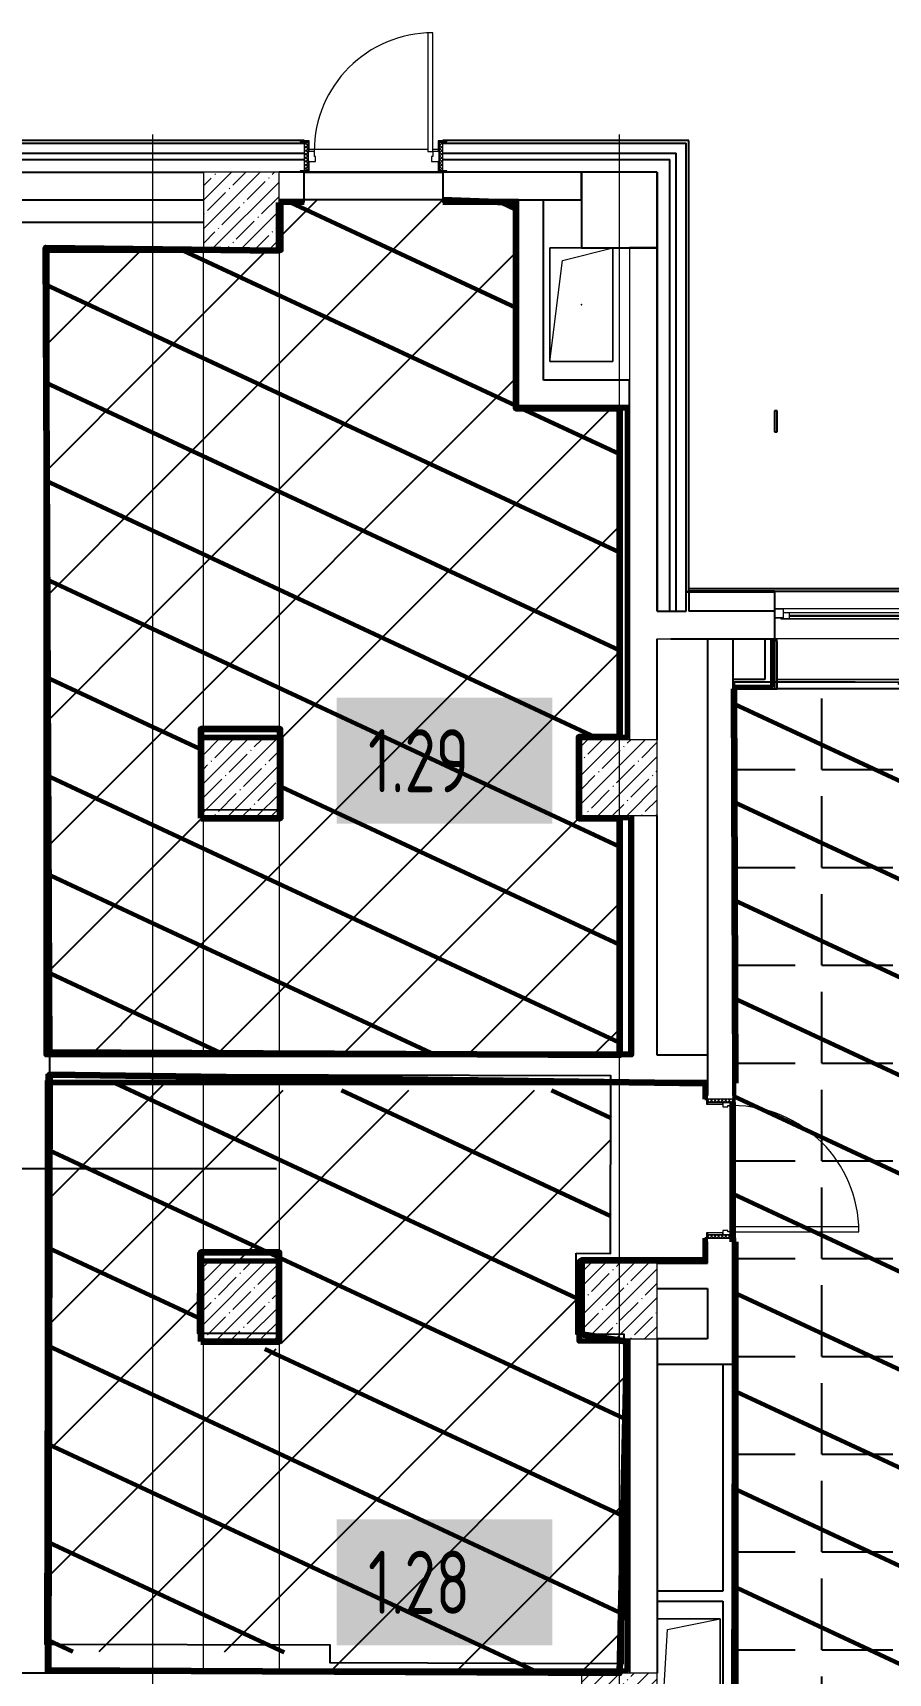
# Model space of a CAD drawing. Header units: millimetres. Extents: x -164500 to 426394, y -51911 to 102118.
# Drawn here: x 28721 to 35508, y 15064 to 28069 of the extents above; entities that cross this region are included whole.
import ezdxf

# ---------------------------------------------------------------- set-up
doc = ezdxf.new("R2010")
doc.units = ezdxf.units.MM
for name, color, linetype, lineweight in [('0) шлифовка', 5, 'Continuous', 60), ('1.4) Плинтус ПЛ-4', 6, 'Continuous', 60), ('284 стык. профилей', 1, 'Continuous', 120), ('384 ПК-3', 30, 'Continuous', 120), ('394 ПК-5 плинтус H100', 2, 'Continuous', 120), ('A-DOOR-2', 7, 'Continuous', 5), ('A-DOOR-FRAM-2', 7, 'Continuous', 5), ('A-FLOR', 7, 'Continuous', 9), ('A-GENM', 7, 'Continuous', 9), ('A-GLAZ', 7, 'Continuous', 9), ('A-GLAZ-1', 7, 'Continuous', 5), ('A-WALL', 7, 'Continuous', 5), ('S-COLS-1', 7, 'Continuous', 5), ('Оси', 7, 'Continuous', 9)]:
    doc.layers.add(name, color=color, linetype=linetype, lineweight=lineweight)
for name, color, linetype in [('1.1.1) Плитка КР1 Остаток', 52, 'Continuous'), ('2) защита вин плитк', 6, 'Continuous'), ('3.2.3) П-9', 5, 'Continuous')]:
    doc.layers.add(name, color=color, linetype=linetype)
doc.layers.add('A-DOOR-1', color=7, linetype='Continuous', lineweight=5, true_color=0xc0c0c0)
doc.layers.add('A-DOOR-FRAM-1', color=7, linetype='Continuous', lineweight=5, true_color=0xc0c0c0)
doc.styles.add('СПДС', font='ГОСТ тип А.ttf', dxfattribs={"width": 0.9})
pattern_1 = [(155, (205553.1, 26879), (-297.8825, -638.811), [])]
pattern_2 = [(45, (205553.1, 26879), (-498.4042, 498.4042), [])]

# ---------------------------------------------------------------- blocks, each defined once
blk = doc.blocks.new('BSC_Колонна _Прямоугольная - 600х600-V54-Объем проектирования 1 этажа')
at = {"layer": 'S-COLS-1'}
h = blk.add_hatch(dxfattribs=at)
h.set_pattern_fill('FP_80', color=256, style=0, pattern_type=2)
h.set_pattern_definition([(45, (-30310, -26800), (-114.04925, 114.04925), []), (45, (-30195.95, -26800), (-114.04925, 114.04925), [201.613, -40.323, 6.706, -33.617])])
h.paths.add_polyline_path([(-300, -300), (300, -300), (300, 300), (-300, 300), (-300, -100)])
for p, q in [((300, 300), (-300, 300)), ((-300, 300), (-300, -300)), ((300, -300), (300, 300)), ((-300, -300), (300, -300))]:
    blk.add_line(p, q, dxfattribs=at)
blk = doc.blocks.new('BSC_Колонна _Прямоугольная - 600х600-V55-Объем проектирования 1 этажа')
at = {"layer": 'S-COLS-1'}
h = blk.add_hatch(dxfattribs=at)
h.set_pattern_fill('FP_81', color=256, style=0, pattern_type=2)
h.set_pattern_definition([(45, (-33310, -18150), (-114.04925, 114.04925), []), (45, (-33195.95, -18150), (-114.04925, 114.04925), [201.613, -40.323, 6.706, -33.617])])
h.paths.add_polyline_path([(-300, -300), (300, -300), (300, 300), (-300, 300), (-300, -138)])
for p, q in [((300, 300), (-300, 300)), ((-300, 300), (-300, -300)), ((300, -300), (300, 300)), ((-300, -300), (300, -300))]:
    blk.add_line(p, q, dxfattribs=at)
blk = doc.blocks.new('BSC_Колонна _Прямоугольная - 600х600-V68-Объем проектирования 1 этажа')
at = {"layer": 'S-COLS-1'}
h = blk.add_hatch(dxfattribs=at)
h.set_pattern_fill('FP_90', color=256, style=0, pattern_type=2)
h.set_pattern_definition([(45, (-33310, -14900), (-114.04925, 114.04925), []), (45, (-33195.95, -14900), (-114.04925, 114.04925), [201.613, -40.323, 6.706, -33.617])])
h.paths.add_polyline_path([(300, -300), (300, 300), (-300, 300), (-300, -300), (-100, -300)])
for p, q in [((300, 300), (-300, 300)), ((-300, 300), (-300, -300)), ((300, -300), (300, 300)), ((-300, -300), (300, -300))]:
    blk.add_line(p, q, dxfattribs=at)
blk = doc.blocks.new('120_Окно_СКБ_2Ст - 120_Окно_СКБ_2Ст 3100х2500 _мал_створка слева_-V95-Объем проектирования 1 этажа')
at = {"layer": 'A-GLAZ'}
for p, q in [((-1550, -127), (-1550, -57)), ((-1550, -57), (-1480, -57)), ((-1480, -127), (-1550, -127)), ((-1480, -127), (-1500, -127)), ((-1500, -127), (-1500, -137)), ((-1480, -57), (-1480, -127)), ((650, -87), (-1480, -87)), ((-1480, -87), (-1480, -127)), ((-1430, -137), (-1430, -87)), ((600, -137), (600, -87)), ((650, -127), (650, -57)), ((650, -57), (720, -57)), ((650, -127), (650, -87)), ((720, -127), (650, -127)), ((670, -127), (650, -127)), ((670, -137), (670, -127)), ((720, -127), (700, -127)), ((700, -127), (700, -137)), ((720, -57), (720, -127)), ((1480, -87), (720, -87)), ((720, -87), (720, -127)), ((770, -137), (770, -87)), ((1430, -137), (1430, -87)), ((1480, -127), (1480, -57)), ((1480, -57), (1550, -57)), ((1480, -127), (1480, -87)), ((1550, -127), (1480, -127)), ((1500, -127), (1480, -127)), ((1500, -137), (1500, -127)), ((1550, -57), (1550, -127)), ((-1500, -137), (670, -137)), ((670, -137), (-1500, -137)), ((700, -137), (1500, -137)), ((1500, -137), (700, -137))]:
    blk.add_line(p, q, dxfattribs=at)
at = {"layer": 'A-GLAZ-1'}
for p, q in [((1550, -57), (-1550, -57)), ((-1550, -127), (-1500, -127)), ((-1430, -107), (600, -107)), ((600, -117), (-1430, -117)), ((670, -127), (700, -127)), ((770, -107), (1430, -107)), ((1430, -117), (770, -117)), ((1500, -127), (1550, -127))]:
    blk.add_line(p, q, dxfattribs=at)
blk = doc.blocks.new('110_Дверь_СКБ_1Ст_Внутренняя1 - Д-4к_п__1100x2100h_Артистические EI30-23988509-Объем проектирования 1 этажа')
at = {"layer": 'A-DOOR-2'}
h = blk.add_hatch(dxfattribs=at)
h.set_pattern_fill('FP_75', color=256, style=0, pattern_type=2)
h.set_pattern_definition([(135, (1751.41, 164.685), (-14.14214, -14.14214), []), (225, (1751.41, 164.685), (14.14214, -14.14214), [])])
h.paths.add_polyline_path([(562.5, 100), (537.5, 100), (537.5, -100), (562.5, -100)])
at = {"layer": 'A-DOOR-FRAM-2'}
h = blk.add_hatch(dxfattribs=at)
h.set_pattern_fill('FP_76', color=256, style=0, pattern_type=2)
h.set_pattern_definition([(45, (-371.384, 164.685), (-14.1421, 14.1421), []), (135, (-371.384, 164.685), (-14.1421, -14.1421), [])])
h.paths.add_polyline_path([(-512.5, -100), (-512.5, 100), (-537.5, 100), (-537.5, -100)])
at = {"layer": 'A-DOOR-1'}
for p, q in [((512.5, 1100), (472.5, 1100)), ((472.5, 1100), (472.5, 100)), ((512.5, 100), (512.5, 1100)), ((472.5, 100), (512.5, 100))]:
    blk.add_line(p, q, dxfattribs=at)
blk.add_arc((512.5, 100), 1000, 90, 180, dxfattribs=at)
at = {"layer": 'A-DOOR-FRAM-1'}
for p, q in [((-497.5, 108), (-567.5, 108)), ((-567.5, 108), (-567.5, 100)), ((-567.5, 100), (-497.5, 100)), ((-512.5, 100), (-537.5, 100)), ((-537.5, 100), (-537.5, -100)), ((-487.5, 100), (-512.5, 100)), ((-512.5, 100), (-512.5, 20)), ((-512.5, -100), (-512.5, 100)), ((-497.5, 100), (-512.5, 100)), ((-512.5, 100), (-512.5, 99)), ((-512.5, 99), (-497.5, 99)), ((-512.5, 20), (-477.5, 20)), ((-497.5, 20), (-512.5, 20)), ((-512.5, 20), (-512.5, -100)), ((-497.5, 100), (-497.5, 108)), ((-497.5, 99), (-497.5, 100)), ((-497.5, -100), (-497.5, 20)), ((-487.5, 60), (-487.5, 100)), ((-477.5, 60), (-487.5, 60)), ((-477.5, 20), (-477.5, 60)), ((512.5, 60), (502.5, 60)), ((502.5, 60), (502.5, 20)), ((502.5, 20), (537.5, 20)), ((512.5, 100), (512.5, 60)), ((537.5, 100), (512.5, 100)), ((592.5, 108), (522.5, 108)), ((522.5, 108), (522.5, 100)), ((537.5, 100), (522.5, 100)), ((522.5, 100), (522.5, 99)), ((522.5, 100), (592.5, 100)), ((522.5, 99), (537.5, 99)), ((537.5, 20), (522.5, 20)), ((522.5, 20), (522.5, -100)), ((537.5, 20), (537.5, 100)), ((562.5, 100), (537.5, 100)), ((537.5, 100), (537.5, -100)), ((537.5, 99), (537.5, 100)), ((537.5, -100), (537.5, 20)), ((562.5, -100), (562.5, 100)), ((592.5, 100), (592.5, 108)), ((-497.5, -100), (-567.5, -100)), ((-567.5, -100), (-567.5, -108)), ((-567.5, -108), (-497.5, -108)), ((-537.5, -100), (-512.5, -100)), ((-512.5, -100), (-497.5, -100)), ((-497.5, -108), (-497.5, -100)), ((522.5, -100), (537.5, -100)), ((592.5, -100), (522.5, -100)), ((522.5, -100), (522.5, -108)), ((522.5, -108), (592.5, -108)), ((537.5, -100), (562.5, -100)), ((592.5, -108), (592.5, -100))]:
    blk.add_line(p, q, dxfattribs=at)
blk = doc.blocks.new('110_Дверь_СКБ_1Ст_Наружная - ДН-2д_л__ Дверь из подвала ЛК _900 мм в свету_ 3300 фрамуга метал-22954314-Объем проектирования 1 этажа')
at = {"layer": 'A-DOOR-2'}
h = blk.add_hatch(dxfattribs=at)
h.set_pattern_fill('FP_123', color=256, style=0, pattern_type=2)
h.set_pattern_definition([(135, (1756.41, 179.685), (-14.14214, -14.14214), []), (225, (1756.41, 179.685), (14.14214, -14.14214), [])])
h.paths.add_polyline_path([(570, -125), (570, 105), (540, 105), (540, -125), (542, -125)])
at = {"layer": 'A-DOOR-FRAM-2'}
h = blk.add_hatch(dxfattribs=at)
h.set_pattern_fill('FP_124', color=256, style=0, pattern_type=2)
h.set_pattern_definition([(45, (-366.384, 179.685), (-14.1421, 14.1421), []), (135, (-366.384, 179.685), (-14.1421, -14.1421), [])])
h.paths.add_polyline_path([(-500, -125), (-500, 105), (-530, 105), (-530, -125)])
at = {"layer": 'A-DOOR-1'}
for p, q in [((489, 970), (450, 970)), ((450, 970), (450, 30)), ((489, 30), (489, 970)), ((-492, 113), (-562, 113)), ((-562, 113), (-562, 105)), ((-562, 105), (-500, 105)), ((-500, 105), (-500, 30)), ((-500, 30), (-492, 30)), ((-492, 30), (-492, 113)), ((450, 30), (489, 30)), ((601, 113), (532, 113)), ((532, 113), (532, 30)), ((532, 30), (540, 30)), ((540, 30), (540, 105)), ((540, 105), (601, 105)), ((601, 105), (601, 113)), ((-562, -125), (-562, -133)), ((-500, -125), (-562, -125)), ((-492, -50), (-500, -50)), ((-500, -50), (-500, -125)), ((-492, -133), (-492, -50)), ((540, -50), (532, -50)), ((532, -50), (532, -133)), ((540, -125), (540, -50)), ((601, -125), (540, -125)), ((601, -133), (601, -125)), ((-562, -133), (-492, -133)), ((532, -133), (601, -133))]:
    blk.add_line(p, q, dxfattribs=at)
blk.add_arc((489, 30), 940, 90, 180, dxfattribs=at)
at = {"layer": 'A-DOOR-FRAM-1'}
for p, q in [((-500, 105), (-530, 105)), ((-530, 105), (-530, -125)), ((-500, -125), (-500, 105)), ((-450, 30), (-500, 30)), ((-500, 30), (-500, -50)), ((-450, -10), (-450, 30)), ((489, 30), (489, -10)), ((540, 30), (489, 30)), ((570, 105), (540, 105)), ((540, 105), (540, -125)), ((540, -50), (540, 30)), ((570, -125), (570, 105)), ((-530, -125), (-500, -125)), ((-500, -50), (-440, -50)), ((-440, -10), (-450, -10)), ((-440, -50), (-440, -10)), ((489, -10), (480, -10)), ((480, -10), (480, -50)), ((480, -50), (540, -50)), ((540, -125), (570, -125))]:
    blk.add_line(p, q, dxfattribs=at)
blk = doc.blocks.new('BSC_Колонна _Прямоугольная - 600х600-V105-Объем проектирования 1 этажа')
at = {"layer": 'S-COLS-1'}
h = blk.add_hatch(dxfattribs=at)
h.set_pattern_fill('FP_125', color=256, style=0, pattern_type=2)
h.set_pattern_definition([(45, (-33310, -22300), (-114.04925, 114.04925), []), (45, (-33195.95, -22300), (-114.04925, 114.04925), [201.613, -40.323, 6.706, -33.617])])
h.paths.add_polyline_path([(300, -300), (300, 300), (-300, 300), (-300, -300), (100, -300)])
for p, q in [((300, 300), (-300, 300)), ((-300, 300), (-300, -300)), ((300, -300), (300, 300)), ((-300, -300), (300, -300))]:
    blk.add_line(p, q, dxfattribs=at)
blk = doc.blocks.new('GM_Отверстие прямоугольное _в плите_ - Отверстие-21772498-Объем проектирования 1 этажа')
at = {"layer": 'A-GENM'}
for p, q in [((-250, -450), (-250, 450)), ((-250, 450), (1, 450)), ((1, 450), (-250, 450)), ((-250, 450), (-250, -450)), ((-150, 350), (250, 450)), ((250, 450), (250, -450)), ((250, -450), (250, 450)), ((-250, -450), (-150, 350)), ((250, -450), (-250, -450)), ((-250, -450), (250, -450))]:
    blk.add_line(p, q, dxfattribs=at)
for start, end in [(360, 180), (180, 360)]:
    blk.add_arc((0, 0), 2.5, start, end, dxfattribs=at)
blk = doc.blocks.new('BSC_Колонна _Прямоугольная - 600х600-23728797-Объем проектирования 1 этажа')
at = {"layer": 'S-COLS-1'}
h = blk.add_hatch(dxfattribs=at)
h.set_pattern_fill('FP_147', color=256, style=0, pattern_type=2)
h.set_pattern_definition([(45, (-30310, -18150), (-114.04925, 114.04925), []), (45, (-30195.95, -18150), (-114.04925, 114.04925), [201.613, -40.323, 6.706, -33.617])])
h.paths.add_polyline_path([(212, -300), (300, -300), (300, 300), (-300, 300), (-300, -300)])
for p, q in [((300, 300), (-300, 300)), ((-300, 300), (-300, -300)), ((300, -300), (300, 300)), ((-300, -300), (300, -300))]:
    blk.add_line(p, q, dxfattribs=at)
blk = doc.blocks.new('GM_Отверстие прямоугольное _в плите_ - Отверстие-21959735-Объем проектирования 1 этажа')
at = {"layer": 'A-GENM'}
for p, q in [((-250, 750), (250, 750)), ((250, 750), (-250, 750)), ((-250, -742), (-167, 667)), ((-167, 667), (250, 750)), ((250, 750), (250, -750)), ((250, -750), (250, 750)), ((250, -750), (-250, -750)), ((-250, -750), (250, -750))]:
    blk.add_line(p, q, dxfattribs=at)
for start, end in [(360, 180), (180, 360)]:
    blk.add_arc((0, 0), 2.5, start, end, dxfattribs=at)
blk = doc.blocks.new('BSC_Колонна _Прямоугольная - 600х600-V188-Объем проектирования 1 этажа')
at = {"layer": 'S-COLS-1'}
h = blk.add_hatch(dxfattribs=at)
h.set_pattern_fill('FP_179', color=256, style=0, pattern_type=2)
h.set_pattern_definition([(45, (-30310, -22300), (-114.04925, 114.04925), []), (45, (-30195.95, -22300), (-114.04925, 114.04925), [201.613, -40.323, 6.706, -33.617])])
h.paths.add_polyline_path([(-300, -300), (300, -300), (300, 300), (-300, 300), (-300, -289)])
for p, q in [((300, 300), (-300, 300)), ((-300, 300), (-300, -300)), ((300, -300), (300, 300)), ((-300, -300), (300, -300))]:
    blk.add_line(p, q, dxfattribs=at)
blk = doc.blocks.new('Зашивка приборов отопления11 - Зашивка приборов отопления-33278624-Объем проектирования 1 этажа')
at = {"layer": 'A-WALL'}
for p, q in [((37620, 23400), (34560, 23400)), ((34560, 23079), (37620, 23079)), ((37620, 23079), (34560, 23079)), ((34560, 23004), (37620, 23004))]:
    blk.add_line(p, q, dxfattribs=at)
blk = doc.blocks.new('BSC_Колонна _Прямоугольная - 600х600-V278-Объем проектирования 1 этажа')
at = {"layer": 'S-COLS-1'}
for p, q in [((300, 300), (-300, 300)), ((-300, 300), (-300, -300)), ((300, -300), (300, 300)), ((-300, -300), (300, -300))]:
    blk.add_line(p, q, dxfattribs=at)

msp = doc.modelspace()

# ---------------------------------------------------------------- hatches: boundary and pattern name
at = {"layer": '0) шлифовка', "true_color": 0x2776bb}
h = msp.add_hatch(dxfattribs=at)
h.set_pattern_fill('ANSI31', color=152, scale=222, angle=110)
h.set_pattern_definition(pattern_1)
h.paths.add_polyline_path([(33374.702, 21842.938), (33053.702, 21842.938), (33053.702, 22484.938), (33374.702, 22484.938), (33374.702, 25092.938), (32553.175, 25092.938), (32553.175, 26722.938), (31974.702, 26722.938), (31974.702, 26723.938), (31974.702, 26743.938), (30874.702, 26743.938), (30874.702, 26723.938), (30874.702, 26722.938), (30695.702, 26722.938), (30695.702, 26342.938), (29674.702, 26342.938), (29674.702, 22262.009), (29674.702, 19984.938), (33374.702, 19984.938)])
h.paths.add_polyline_path([(31204.153, 22827.11, -1), (32204.153, 22827.11, -1)], flags=0)
h.paths.add_polyline_path([(30695.702, 21842.938), (30053.702, 21842.938), (30053.702, 21907.984), (30041.487, 21908.013), (30042.994, 22550.011), (30684.992, 22548.504), (30684.843, 22484.938), (30695.702, 22484.938)], flags=16)
h.paths.add_polyline_path([(30674.702, 21863.938), (30074.702, 21863.938), (30074.702, 22463.938), (30674.702, 22463.938)], flags=0)
h.paths.add_polyline_path([(31050.387, 22219.229), (32290.387, 22219.229), (32290.387, 23419.229), (31050.387, 23419.229)], flags=24)
h = msp.add_hatch(dxfattribs=at)
h.set_pattern_fill('ANSI31', color=152, scale=222, angle=110)
h.set_pattern_definition(pattern_1)
h.paths.add_polyline_path([(29674.702, 22262.009), (29674.702, 26363.938), (28824.702, 26363.938), (28824.702, 19963.938), (29674.702, 19963.938)])
h = msp.add_hatch(dxfattribs=at)
h.set_pattern_fill('ANSI31', color=152, scale=222, angle=110)
h.set_pattern_definition(pattern_1)
h.paths.add_polyline_path([(28087.437, 10813.069), (28066.437, 10813.119), (28059.493, 7854.627), (30229.487, 7849.533), (30229.397, 7811.533), (32729.391, 7805.665), (32729.48, 7843.664), (38538.464, 7830.028), (38544.938, 10588.021), (37994.939, 10589.312), (37996.212, 11131.31), (38276.211, 11130.653), (38303.868, 22912.621), (37674.37, 22914.098), (37531.861, 22914.433), (37044.872, 22915.576), (37044.874, 22916.576), (35244.879, 22920.801), (35244.876, 22919.801), (34757.887, 22920.944), (34615.378, 22921.279), (34285.879, 22922.052), (34264.18, 13678.078), (28094.197, 13692.561)])
h.paths.add_polyline_path([(38543.342, 9908.035), (38804.702, 9908.035), (38804.702, 7853.938), (38543.342, 7853.938)])
h.paths.add_polyline_path([(38824.702, 22789.216), (38314.702, 22789.216), (38314.702, 21459.216), (38824.702, 21459.216)])
h = msp.add_hatch(dxfattribs=at)
h.set_pattern_fill('ANSI31', color=152, scale=222, angle=110)
h.paths.add_polyline_path([(33307.414, 19685.779), (30654.702, 19685.779), (30654.702, 19742.938), (28845.702, 19742.938), (28845.702, 15235.643), (31077.949, 15230.403), (31077.62, 15090.404), (33406.088, 15084.938), (33412.075, 17635.779), (33053.702, 17635.779), (33053.702, 17693.772), (33031.737, 17693.824), (33033.244, 18335.822), (33304.243, 18335.186)])
h.paths.add_polyline_path([(30033.252, 18342.864), (30675.251, 18341.357), (30675.101, 18277.779), (30695.702, 18277.779), (30695.702, 17635.779), (30053.702, 17635.779), (30053.702, 17700.815), (30031.745, 17700.866)], flags=16)
h.paths.add_polyline_path([(30074.702, 18256.779), (30674.702, 18256.779), (30674.702, 18256.779), (30674.702, 17656.779), (30074.702, 17656.779)], flags=0)
at = {"layer": '1.1.1) Плитка КР1 Остаток'}
h = msp.add_hatch(dxfattribs=at)
h.set_pattern_fill('ANGLE', color=256, scale=111)
h.set_pattern_definition([(0, (205553.1, 26879), (0, 775.335), [563.88, -211.455]), (90, (205553.1, 26879), (-775.335, 5e-14), [563.88, -211.455])])
h.paths.add_polyline_path([(28087.437, 10813.069), (28066.437, 10813.119), (28059.493, 7854.627), (30229.487, 7849.533), (30229.397, 7811.533), (32729.391, 7805.665), (32729.48, 7843.664), (38538.464, 7830.028), (38544.938, 10588.021), (37994.939, 10589.312), (37996.212, 11131.31), (38276.211, 11130.653), (38303.868, 22912.621), (37674.37, 22914.098), (37531.861, 22914.433), (37044.872, 22915.576), (37044.874, 22916.576), (35244.879, 22920.801), (35244.876, 22919.801), (34757.887, 22920.944), (34615.378, 22921.279), (34285.879, 22922.052), (34264.18, 13678.078), (28094.197, 13692.561)])
h.paths.add_polyline_path([(38543.342, 9908.035), (38804.702, 9908.035), (38804.702, 7853.938), (38543.342, 7853.938)])
h.paths.add_polyline_path([(38824.702, 22789.216), (38314.702, 22789.216), (38314.702, 21459.216), (38824.702, 21459.216)])
at = {"layer": '2) защита вин плитк'}
h = msp.add_hatch(dxfattribs=at)
h.set_pattern_fill('ANSI31', color=256, scale=222)
h.set_pattern_definition(pattern_2)
h.paths.add_polyline_path([(33374.702, 21842.938), (33053.702, 21842.938), (33053.702, 22484.938), (33374.702, 22484.938), (33374.702, 25092.938), (32553.175, 25092.938), (32553.175, 26722.938), (31974.702, 26722.938), (31974.702, 26723.938), (31974.702, 26743.938), (30874.702, 26743.938), (30874.702, 26723.938), (30874.702, 26722.938), (30695.702, 26722.938), (30695.702, 26342.938), (29674.702, 26342.938), (29674.702, 22262.009), (29674.702, 19984.938), (33374.702, 19984.938)])
h.paths.add_polyline_path([(31204.153, 22827.11, -1), (32204.153, 22827.11, -1)], flags=0)
h.paths.add_polyline_path([(30695.702, 21842.938), (30053.702, 21842.938), (30053.702, 21907.984), (30041.487, 21908.013), (30042.994, 22550.011), (30684.992, 22548.504), (30684.843, 22484.938), (30695.702, 22484.938)], flags=16)
h.paths.add_polyline_path([(30674.702, 21863.938), (30074.702, 21863.938), (30074.702, 22463.938), (30674.702, 22463.938)], flags=0)
h.paths.add_polyline_path([(31050.387, 22219.229), (32290.387, 22219.229), (32290.387, 23419.229), (31050.387, 23419.229)], flags=24)
h = msp.add_hatch(dxfattribs=at)
h.set_pattern_fill('ANSI31', color=256, scale=222)
h.set_pattern_definition(pattern_2)
h.paths.add_polyline_path([(29674.702, 22262.009), (29674.702, 26363.938), (28824.702, 26363.938), (28824.702, 19963.938), (29674.702, 19963.938)])
h = msp.add_hatch(dxfattribs=at)
h.set_pattern_fill('ANSI31', color=256, scale=222)
h.set_pattern_definition([(45, (0, -57.16), (-498.404, 498.404), [])])
h.paths.add_polyline_path([(33307.414, 19685.779), (30654.702, 19685.779), (30654.702, 19742.938), (28845.702, 19742.938), (28845.702, 15235.643), (31077.949, 15230.403), (31077.62, 15090.404), (33406.088, 15084.938), (33412.075, 17635.779), (33053.702, 17635.779), (33053.702, 17693.772), (33031.737, 17693.824), (33033.244, 18335.822), (33304.243, 18335.186)])
h.paths.add_polyline_path([(30033.252, 18342.864), (30675.251, 18341.357), (30675.101, 18277.779), (30695.702, 18277.779), (30695.702, 17635.779), (30053.702, 17635.779), (30053.702, 17700.815), (30031.745, 17700.866)], flags=16)
h.paths.add_polyline_path([(30074.702, 18256.779), (30674.702, 18256.779), (30674.702, 18256.779), (30674.702, 17656.779), (30074.702, 17656.779)], flags=0)
at = {"layer": '3.2.3) П-9'}
h = msp.add_hatch(dxfattribs=at)
h.set_pattern_fill('ANSI31', color=256, scale=222)
h.set_pattern_definition(pattern_2)
h.paths.add_polyline_path([(33374.702, 21842.938), (33053.702, 21842.938), (33053.702, 22484.938), (33374.702, 22484.938), (33374.702, 25092.938), (32553.175, 25092.938), (32553.175, 26722.938), (31974.702, 26722.938), (31974.702, 26723.938), (31974.702, 26743.938), (30874.702, 26743.938), (30874.702, 26723.938), (30874.702, 26722.938), (30695.702, 26722.938), (30695.702, 26342.938), (29674.702, 26342.938), (29674.702, 22262.009), (29674.702, 19984.938), (33374.702, 19984.938)])
h.paths.add_polyline_path([(30695.702, 21842.938), (30053.702, 21842.938), (30053.702, 21907.984), (30041.487, 21908.013), (30042.994, 22550.011), (30684.992, 22548.504), (30684.843, 22484.938), (30695.702, 22484.938)], flags=16)
h.paths.add_polyline_path([(30674.702, 21863.938), (30074.702, 21863.938), (30074.702, 22463.938), (30674.702, 22463.938)], flags=0)
h = msp.add_hatch(dxfattribs=at)
h.set_pattern_fill('ANSI31', color=256, scale=222)
h.set_pattern_definition(pattern_2)
h.paths.add_polyline_path([(29674.702, 22262.009), (29674.702, 26363.938), (28824.702, 26363.938), (28824.702, 19963.938), (29674.702, 19963.938)])
h = msp.add_hatch(dxfattribs=at)
h.set_pattern_fill('ANSI31', color=256, scale=222)
h.set_pattern_definition([(45, (0, -57.16), (-498.404, 498.404), [])])
h.paths.add_polyline_path([(33307.414, 19685.779), (30654.702, 19685.779), (30654.702, 19742.938), (28845.702, 19742.938), (28845.702, 15235.643), (31077.949, 15230.403), (31077.62, 15090.404), (33406.088, 15084.938), (33412.075, 17635.779), (33053.702, 17635.779), (33053.702, 17693.772), (33031.737, 17693.824), (33033.244, 18335.822), (33304.243, 18335.186)])
h.paths.add_polyline_path([(30033.252, 18342.864), (30675.251, 18341.357), (30675.101, 18277.779), (30695.702, 18277.779), (30695.702, 17635.779), (30053.702, 17635.779), (30053.702, 17700.815), (30031.745, 17700.866)], flags=16)
h.paths.add_polyline_path([(30074.702, 18256.779), (30674.702, 18256.779), (30674.702, 18256.779), (30674.702, 17656.779), (30074.702, 17656.779)], flags=0)

# ---------------------------------------------------------------- linework, layer by layer
for p, q in [((30874.702, 27213.938), (21974.702, 27213.938)), ((21974.702, 27193.938), (30874.702, 27193.938)), ((33924.702, 27213.938), (31974.702, 27213.938)), ((31974.702, 27193.938), (33904.702, 27193.938)), ((33904.702, 23483.938), (33904.702, 27193.938)), ((33924.702, 23641.66), (33924.702, 27213.938)), ((21974.702, 27113.938), (30874.702, 27113.938)), ((21974.702, 27063.938), (30874.702, 27063.938)), ((31974.702, 27113.938), (33824.702, 27113.938)), ((31974.702, 27063.938), (33774.702, 27063.938)), ((33774.702, 23483.938), (33774.702, 27063.938)), ((33824.702, 23483.938), (33824.702, 27113.938)), ((26474.702, 26963.938), (30074.702, 26963.938)), ((33674.702, 26963.938), (30674.702, 26963.938)), ((30874.702, 26743.938), (30874.702, 26963.938)), ((30874.702, 26963.938), (31974.702, 26963.938)), ((31974.702, 26963.938), (31974.702, 26743.938)), ((33074.702, 26743.938), (33074.702, 26963.938)), ((33674.702, 26963.938), (33074.702, 26963.938)), ((33074.702, 26963.938), (33074.702, 26363.938)), ((33674.702, 26363.938), (33674.702, 26963.938)), ((33674.702, 26963.938), (33674.702, 23483.938)), ((26474.702, 26743.938), (30074.702, 26743.938)), ((30674.702, 26743.938), (30874.702, 26743.938)), ((30874.702, 26743.938), (30674.702, 26743.938)), ((30694.702, 26722.938), (30694.702, 26723.938)), ((30695.702, 26722.938), (30874.702, 26722.938)), ((30695.702, 26342.938), (30695.702, 26722.938)), ((31974.702, 26743.938), (30874.702, 26743.938)), ((30874.702, 26723.938), (30874.702, 26743.938)), ((30874.702, 26722.938), (30874.702, 26723.938)), ((31974.702, 26743.938), (33074.702, 26743.938)), ((32574.175, 26743.938), (31974.702, 26743.938)), ((31974.702, 26743.938), (31974.702, 26723.938)), ((31974.702, 26723.938), (31974.702, 26722.938)), ((31974.702, 26722.938), (32553.175, 26722.938)), ((32553.175, 26722.938), (32553.175, 25092.938)), ((32554.175, 26722.938), (32554.175, 26723.938)), ((32574.175, 25113.938), (32574.175, 26743.938)), ((32774.175, 25313.938), (32774.175, 26743.938)), ((30074.702, 26563.938), (26474.702, 26563.938)), ((28824.702, 19963.938), (28824.702, 26363.938)), ((28824.702, 26363.938), (30074.702, 26363.938)), ((28844.702, 26342.938), (28844.702, 26343.938)), ((28845.702, 26342.938), (30695.702, 26342.938)), ((28845.702, 26342.938), (28845.702, 19983.938)), ((33074.702, 26363.938), (33674.702, 26363.938)), ((33674.702, 26363.938), (33454.702, 26363.938)), ((33674.702, 23483.938), (33674.702, 26363.938)), ((33454.702, 25313.938), (32774.175, 25313.938)), ((33454.702, 22463.938), (33454.702, 25313.938)), ((32574.175, 25113.938), (33454.702, 25113.938)), ((32553.175, 25092.938), (33433.702, 25092.938)), ((33433.702, 25093.938), (33434.702, 25093.938)), ((33433.702, 25092.938), (33433.702, 22484.938)), ((34604.702, 25071.95), (34604.702, 24904.229)), ((34624.702, 25071.95), (34604.702, 25071.95)), ((34624.702, 25071.95), (34624.702, 24904.368)), ((34625.702, 25071.95), (34624.702, 25071.95)), ((34625.702, 24904.368), (34625.702, 25071.95)), ((34604.702, 24904.229), (34624.702, 24904.229)), ((34624.702, 24904.229), (34624.702, 24904.368)), ((34624.702, 24904.368), (34625.702, 24904.368)), ((34604.702, 23636.66), (33904.702, 23636.66)), ((34604.702, 23633.66), (33904.702, 23633.66)), ((33924.569, 23663.66), (40189.702, 23663.66)), ((34604.702, 23641.66), (33924.702, 23641.66)), ((33924.702, 23641.66), (33924.702, 23636.66)), ((33924.702, 23633.66), (33924.702, 23483.938)), ((34604.702, 23633.66), (34604.702, 23641.66)), ((34604.702, 23641.66), (37704.702, 23641.66)), ((34604.702, 23633.66), (34604.702, 22867.938)), ((33674.702, 23483.938), (33904.702, 23483.938)), ((34604.702, 23483.938), (33924.702, 23483.938)), ((33674.702, 22463.938), (33674.702, 23263.938)), ((33782.44, 23263.938), (34624.702, 23263.938)), ((34074.702, 23263.938), (34074.702, 19643.938)), ((34274.702, 23263.938), (34274.702, 19643.938)), ((34529.702, 23263.938), (34529.702, 22942.938)), ((34579.702, 22892.938), (34579.702, 23263.938)), ((34592.202, 22880.438), (34592.202, 23263.938)), ((34624.702, 23243.438), (34624.702, 23263.938)), ((34625.702, 23243.438), (34624.702, 23243.438)), ((34624.702, 23243.438), (34624.702, 22867.938)), ((34625.702, 22866.938), (34625.702, 23243.438)), ((34529.702, 22942.938), (34274.702, 22942.938)), ((34579.702, 22892.938), (34274.702, 22892.938)), ((34592.202, 22880.438), (34274.702, 22880.438)), ((34294.702, 22867.938), (34274.702, 22867.938)), ((34294.702, 22866.938), (34294.702, 22887.938)), ((34604.702, 22887.938), (34294.702, 22887.938)), ((34295.702, 19613.938), (34295.702, 22866.938)), ((34295.702, 22866.938), (34625.702, 22866.938)), ((37684.202, 22866.938), (34625.702, 22866.938)), ((30695.702, 22484.938), (30053.702, 22484.938)), ((30053.702, 22484.938), (30053.702, 21842.938)), ((30695.702, 21842.938), (30695.702, 22484.938)), ((33053.702, 22484.938), (33053.702, 21842.938)), ((33433.702, 22484.938), (33053.702, 22484.938)), ((33434.702, 22484.938), (33434.702, 22483.938)), ((33474.702, 19963.938), (33474.702, 21863.938)), ((33674.702, 19963.938), (33674.702, 21863.938)), ((30053.702, 21842.938), (30695.702, 21842.938)), ((33053.702, 21842.938), (33453.702, 21842.938)), ((33453.702, 21843.938), (33454.702, 21843.938)), ((33453.702, 19984.938), (33453.702, 21843.938)), ((28854.702, 20363.938), (28854.702, 19063.938)), ((28854.702, 20363.938), (28854.702, 19063.938)), ((33474.702, 19963.938), (28824.702, 19963.938)), ((28845.702, 19983.938), (28844.702, 19983.938)), ((33453.702, 19984.938), (28845.702, 19984.938)), ((33454.702, 19984.938), (33454.702, 19983.938)), ((34074.702, 19963.938), (33674.702, 19963.938)), ((28824.702, 15063.938), (28824.702, 19763.938)), ((28824.702, 19763.938), (34074.702, 19763.938)), ((28844.702, 19743.938), (34054.702, 19743.938)), ((28845.702, 15084.938), (28845.702, 19742.938)), ((28845.702, 19742.938), (34053.702, 19742.938)), ((34053.702, 19742.938), (34053.702, 19613.938)), ((34053.702, 19613.938), (34054.702, 19613.938)), ((34054.702, 19613.938), (34066.702, 19613.938)), ((34294.702, 19613.938), (34295.702, 19613.938)), ((24357.802, 19063.938), (30654.702, 19063.938)), ((34053.702, 18513.938), (34053.702, 18333.938)), ((34054.702, 18513.938), (34053.702, 18513.938)), ((34066.702, 18513.938), (34054.702, 18513.938)), ((34074.702, 18313.938), (34074.702, 18483.938)), ((34274.702, 13643.938), (34274.702, 18483.938)), ((34295.702, 18513.938), (34294.702, 18513.938)), ((34295.702, 13622.938), (34295.702, 18513.938)), ((30695.702, 18334.938), (30053.702, 18334.938)), ((30053.702, 18334.938), (30053.702, 17692.938)), ((30695.702, 17692.938), (30695.702, 18334.938)), ((34053.702, 18334.938), (33053.702, 18334.938)), ((33053.702, 18334.938), (33053.702, 17692.938)), ((34074.702, 18313.938), (33674.702, 18313.938)), ((33674.702, 18313.938), (34074.702, 18313.938)), ((34054.702, 18333.938), (34053.702, 18333.938)), ((33674.702, 18113.938), (34074.702, 18113.938)), ((34074.702, 18113.938), (34074.702, 17713.938)), ((30053.702, 17692.938), (30695.702, 17692.938)), ((30054.702, 17693.938), (30054.702, 17693.938)), ((33053.702, 17692.938), (33434.175, 17692.938)), ((33434.175, 17692.938), (33434.175, 15084.938)), ((33435.175, 17693.938), (33435.175, 17692.938)), ((33455.175, 17713.938), (33455.175, 15063.938)), ((34074.702, 17713.938), (33675.175, 17713.938)), ((33675.175, 17713.938), (33675.175, 15063.938)), ((33675.175, 17513.938), (34194.702, 17513.938)), ((34194.702, 17513.938), (34194.702, 15713.938)), ((34194.702, 17513.938), (34274.702, 17513.938)), ((34194.702, 15713.938), (33675.175, 15713.938)), ((33675.175, 15633.938), (34194.702, 15633.938)), ((34194.702, 15633.938), (34194.702, 13843.938)), ((30074.702, 15063.938), (26474.702, 15063.938)), ((28844.702, 15083.938), (28844.702, 15084.938)), ((33434.175, 15084.938), (28845.702, 15084.938)), ((33074.702, 15063.938), (30674.702, 15063.938)), ((33435.175, 15083.938), (33434.175, 15083.938))]:
    msp.add_line(p, q)
at = {"flags": 128}
for points in [[(28087.437, 10813.069), (28066.437, 10813.119), (28059.493, 7854.627), (30229.487, 7849.533), (30229.397, 7811.533), (32729.391, 7805.665), (32729.48, 7843.664), (38538.464, 7830.028), (38544.938, 10588.021), (37994.939, 10589.312), (37996.212, 11131.31), (38276.211, 11130.653), (38303.868, 22912.621), (37674.37, 22914.098), (37531.861, 22914.433), (37044.872, 22915.576), (37044.874, 22916.576), (35244.879, 22920.801), (35244.876, 22919.801), (34757.887, 22920.944), (34615.378, 22921.279), (34285.879, 22922.052), (34264.18, 13678.078), (28094.197, 13692.561)], [(30042.994, 22550.011), (30684.992, 22548.504), (30683.485, 21906.506), (30041.487, 21908.013)], [(33033.244, 18392.981), (33304.243, 18392.344), (33307.549, 19800.34), (28828.561, 19810.854), (28817.955, 15292.867), (31077.949, 15287.562), (31077.62, 15147.562), (33406.088, 15142.096), (33412.21, 17750.089), (33031.737, 17750.982)], [(30033.252, 18400.023), (30675.251, 18398.516), (30673.744, 17756.517), (30031.745, 17758.025)]]:
    msp.add_lwpolyline(points, close=True, dxfattribs=at)
at = {"layer": '1.4) Плинтус ПЛ-4'}
for points in [[(33474.702, 21863.938), (33474.702, 19963.938), (28824.702, 19963.938), (28824.702, 26342.938), (30695.702, 26342.938), (30695.702, 26722.938), (30874.702, 26722.938)], [(31974.702, 26723.938), (32553.175, 26722.938), (32553.175, 25092.938), (33434.702, 25092.938), (33433.702, 22484.938), (33054.702, 22483.938), (33054.702, 21843.938), (33453.702, 21843.938)], [(34053.702, 19613.938), (34053.702, 19742.938), (28854.702, 19742.938), (28844.702, 19742.938), (28844.702, 15084.938), (33434.175, 15084.938), (33434.175, 17692.938), (33053.702, 17692.938), (33054.702, 18333.938), (34053.702, 18333.938), (34053.702, 18513.938)]]:
    msp.add_lwpolyline(points, dxfattribs=at)
for points in [[(30053.702, 21842.938), (30695.702, 21842.938), (30695.702, 22484.938), (30053.702, 22484.938)], [(30053.702, 17692.938), (30674.702, 17692.938), (30674.702, 18333.938), (30053.702, 18333.938)]]:
    msp.add_lwpolyline(points, close=True, dxfattribs=at)
at = {"layer": '284 стык. профилей'}
msp.add_lwpolyline([(34274.702, 18483.938), (34274.702, 19588.938)], dxfattribs=at)
at = {"layer": '384 ПК-3'}
for points in [[(34295.702, 19742.938), (34285.752, 22867.938)], [(22595.451, 10825.461), (28066.273, 10742.938), (28125.702, 13622.938), (34295.702, 13622.938), (34295.702, 18483.938)]]:
    msp.add_lwpolyline(points, dxfattribs=at)
at = {"layer": '394 ПК-5 плинтус H100'}
for points in [[(33374.702, 21842.938), (33374.702, 19963.938), (28854.702, 19984.938), (28824.702, 26363.938), (30674.702, 26342.938), (30674.702, 26722.938)], [(31974.702, 26743.938), (32553.175, 26722.938), (32553.175, 25092.938), (33374.702, 25092.938), (33374.702, 22484.938), (33053.702, 22484.938), (33053.702, 21842.938), (33374.702, 21842.938)], [(34053.702, 18334.938), (33074.702, 18334.938), (33074.702, 17750.881), (33435.175, 17692.938), (33374.702, 15063.938), (28845.702, 15084.938), (28856.795, 19810.788), (34053.702, 19742.938)]]:
    msp.add_lwpolyline(points, dxfattribs=at)
for points in [[(30053.702, 21842.938), (30684.992, 21842.938), (30684.992, 22548.504), (30053.702, 22548.504)], [(30053.702, 17692.938), (30674.702, 17692.938), (30674.702, 18398.517), (30053.702, 18398.517)]]:
    msp.add_lwpolyline(points, close=True, dxfattribs=at)
at = {"layer": 'A-FLOR'}
for p, q in [((31854.702, 27143.938), (30912.702, 27143.938)), ((31936.702, 27143.938), (31894.702, 27143.938)), ((30694.702, 26723.938), (30874.702, 26723.938)), ((30694.702, 26343.938), (30694.702, 26722.938)), ((31974.702, 26723.938), (32554.175, 26723.938)), ((32554.175, 26722.938), (32554.175, 25093.938)), ((28844.702, 26343.938), (30694.702, 26343.938)), ((28844.702, 19983.938), (28844.702, 26342.938)), ((30074.702, 22483.938), (30074.702, 26343.938)), ((30674.702, 26343.938), (30674.702, 22483.938)), ((33454.702, 26363.938), (33454.702, 25313.938)), ((32554.175, 25093.938), (33433.702, 25093.938)), ((33434.702, 25093.938), (33434.702, 22484.938)), ((33674.702, 23263.938), (33782.44, 23263.938)), ((37684.702, 23263.938), (34624.702, 23263.938)), ((34624.702, 22942.938), (37684.702, 22942.938)), ((34294.702, 22867.938), (37704.702, 22867.938)), ((34294.702, 18603.938), (34294.702, 22866.938)), ((30694.702, 22483.938), (30054.702, 22483.938)), ((30054.702, 22483.938), (30054.702, 21843.938)), ((30694.702, 21843.938), (30694.702, 22483.938)), ((33434.702, 22483.938), (33054.702, 22483.938)), ((33054.702, 22483.938), (33054.702, 21843.938)), ((30054.702, 21843.938), (30694.702, 21843.938)), ((30074.702, 19983.938), (30074.702, 21843.938)), ((30674.702, 21843.938), (30674.702, 19983.938)), ((33054.702, 21843.938), (33453.702, 21843.938)), ((33454.702, 21843.938), (33454.702, 19984.938)), ((33454.702, 19983.938), (28845.702, 19983.938)), ((28844.702, 15084.938), (28844.702, 19743.938)), ((28845.702, 19743.938), (34053.702, 19743.938)), ((30074.702, 18333.938), (30074.702, 19743.938)), ((30674.702, 19743.938), (30674.702, 18333.938)), ((34054.702, 19743.938), (34054.702, 19613.938)), ((34282.702, 19613.938), (34294.702, 19613.938)), ((34054.702, 18513.938), (34054.702, 18333.938)), ((34294.702, 18513.938), (34282.702, 18513.938)), ((34294.702, 13623.938), (34294.702, 18563.938)), ((30694.702, 18333.938), (30054.702, 18333.938)), ((30054.702, 18333.938), (30054.702, 17693.938)), ((30694.702, 17693.938), (30694.702, 18333.938)), ((34053.702, 18333.938), (33054.702, 18333.938)), ((33054.702, 18333.938), (33054.702, 17693.938)), ((30054.702, 17693.938), (30694.702, 17693.938)), ((30074.702, 15083.938), (30074.702, 17693.938)), ((30674.702, 17693.938), (30674.702, 15083.938)), ((33054.702, 17693.938), (33435.175, 17693.938)), ((33435.175, 17692.938), (33435.175, 15083.938)), ((33434.175, 15083.938), (28844.702, 15083.938))]:
    msp.add_line(p, q, dxfattribs=at)
at = {"layer": 'Оси'}
for points in [[(29674.702, -2042.321), (29674.702, 2957.679), (29674.702, 22262.009), (29674.702, 27262.009)], [(33374.702, -2042.321), (33374.702, 2957.679), (33374.702, 22262.009), (33374.702, 27262.009)]]:
    msp.add_lwpolyline(points, dxfattribs=at)

# ---------------------------------------------------------------- block references
for name, p in [('110_Дверь_СКБ_1Ст_Наружная - ДН-2д_л__ Дверь из подвала ЛК _900 мм в свету_ 3300 фрамуга метал-22954314-Объем проектирования 1 этажа', (31405.202, 27098.938)), ('BSC_Колонна _Прямоугольная - 600х600-V54-Объем проектирования 1 этажа', (30374.702, 26663.938)), ('GM_Отверстие прямоугольное _в плите_ - Отверстие-21772498-Объем проектирования 1 этажа', (33074.175, 25913.938)), ('Зашивка приборов отопления11 - Зашивка приборов отопления-33278624-Объем проектирования 1 этажа', (64.702, -136.062)), ('BSC_Колонна _Прямоугольная - 600х600-V188-Объем проектирования 1 этажа', (30374.702, 22163.938)), ('BSC_Колонна _Прямоугольная - 600х600-V278-Объем проектирования 1 этажа', (30374.702, 22163.938)), ('BSC_Колонна _Прямоугольная - 600х600-V105-Объем проектирования 1 этажа', (33374.702, 22163.938)), ('BSC_Колонна _Прямоугольная - 600х600-23728797-Объем проектирования 1 этажа', (30374.702, 18013.938)), ('BSC_Колонна _Прямоугольная - 600х600-V278-Объем проектирования 1 этажа', (30374.702, 18013.938)), ('BSC_Колонна _Прямоугольная - 600х600-V55-Объем проектирования 1 этажа', (33374.702, 18013.938)), ('GM_Отверстие прямоугольное _в плите_ - Отверстие-21959735-Объем проектирования 1 этажа', (33924.702, 14743.938)), ('BSC_Колонна _Прямоугольная - 600х600-V68-Объем проектирования 1 этажа', (33374.702, 14763.938))]:
    msp.add_blockref(name, p)
at = {"color": 3}
msp.add_blockref('120_Окно_СКБ_2Ст - 120_Окно_СКБ_2Ст 3100х2500 _мал_створка слева_-V95-Объем проектирования 1 этажа', (36154.702, 23558.66), dxfattribs=at)
at = {"rotation": 269.9999999999999}
msp.add_blockref('110_Дверь_СКБ_1Ст_Внутренняя1 - Д-4к_п__1100x2100h_Артистические EI30-23988509-Объем проектирования 1 этажа', (34174.702, 19076.438), dxfattribs=at)

# ---------------------------------------------------------------- texts
at = {"char_height": 500, "width": 1212.1515, "attachment_point": 1, "style": 'СПДС', "bg_fill": 1, "box_fill_scale": 1.5, "bg_fill_color": 7, "bg_fill_true_color": 16777215, "bg_fill_transparency": 0}
for s, insert in [('1.29', (31381.379, 22547.94)), ('1.28', (31381.379, 16034.383))]:
    msp.add_mtext(s, dxfattribs=dict(at, insert=insert))

doc.saveas('drawing.dxf')
